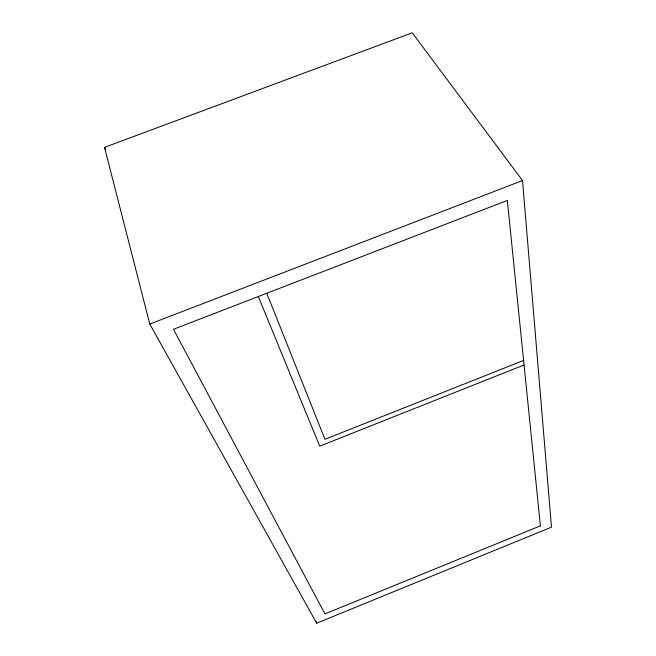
<?xml version="1.0" encoding="UTF-8"?>
<svg xmlns="http://www.w3.org/2000/svg" width="656" height="656" viewBox="0 0 656 656"><rect width="100%" height="100%" fill="white"/><g stroke="black" fill="none" stroke-linecap="round" stroke-linejoin="round"><path stroke-width="0.98" d="M316.684 623.2L551.491 527.153L522.52 180.556L412.247 32.8L104.509 147.362L149.781 324.048L316.684 623.2L316.053 621.265M523.595 360.423L324.966 439.299L266.762 293.273M524.062 364.974L319.71 446.178L258.333 296.528M149.781 324.048L522.52 180.556M104.509 147.362L105.436 149.191M540.405 525.85L324.933 613.901L173.471 329.271L507.342 200.433L540.405 525.85"/></g></svg>
